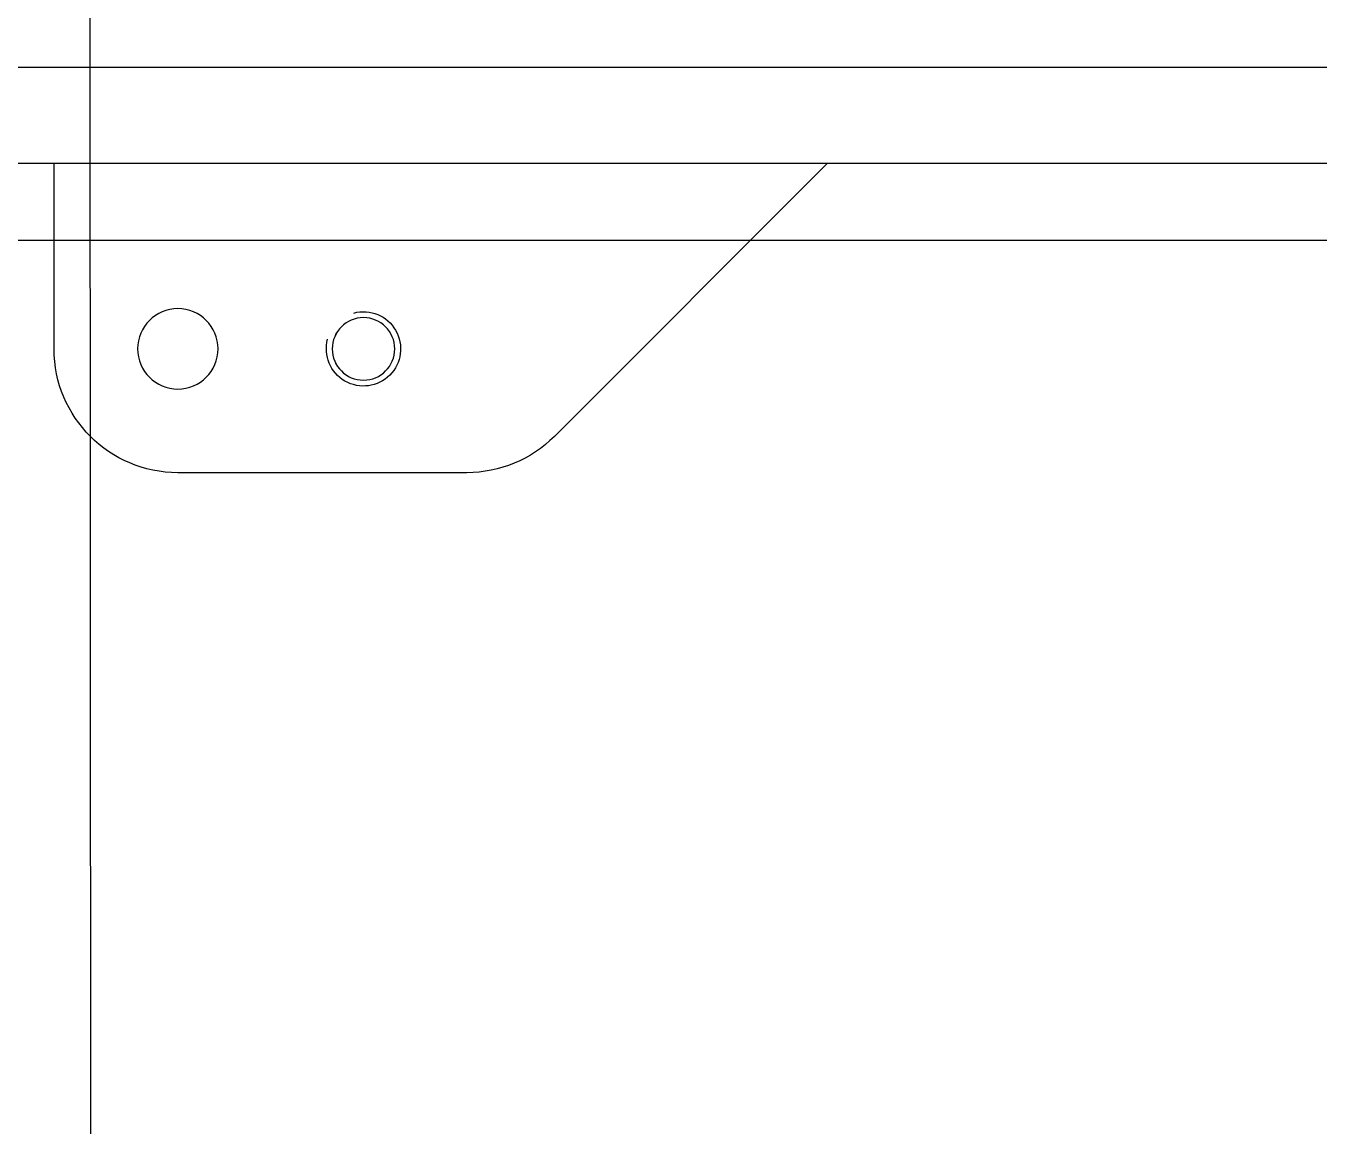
# Model space of a CAD drawing. Header units: inches. Extents: x -233729 to 737493, y -275239 to 196021.
# Drawn here: x 487909 to 488118, y 17483 to 17660.8 of the extents above; entities that cross this region are included whole.
import ezdxf

# ---------------------------------------------------------------- set-up
doc = ezdxf.new("R2010")
doc.units = ezdxf.units.IN
doc.header["$MEASUREMENT"] = 0
for name, color, linetype in [('Default', 7, 'Continuous'), ('DV2_0', 7, 'Continuous'), ('P_AX', 7, 'Continuous'), ('pinza', 6, 'Continuous'), ('Sezioni', 7, 'Continuous'), ('supporti', 7, 'Continuous')]:
    doc.layers.add(name, color=color, linetype=linetype)

# ---------------------------------------------------------------- blocks, each defined once
blk = doc.blocks.new('SE2')
at = {"layer": 'DV2_0', "color": 2, "linetype": 'Continuous'}
for p, q in [((797.1655237227252, 3776.916341077486), (750.4497949701872, 3776.916341077486)), ((811.3076593464563, 3771.058476701216), (855.4497949701886, 3726.916341077484)), ((730.4497949701872, 3756.916341077486), (730.4497949701872, 3726.916341077485)), ((700.4497949701864, 3726.916341077485), (1020.449794970186, 3726.916341077485))]:
    blk.add_line(p, q, dxfattribs=at)
for centre, radius in [((750.4497949701872, 3756.916341077486), 6.5), ((780.4497949701872, 3756.916341077486), 5.053)]:
    blk.add_circle(centre, radius, dxfattribs=at)
for centre, radius, start, end in [((750.4497949701872, 3756.916341077486), 20.00000000000002, 90, 180), ((797.1655237227252, 3756.916341077486), 20.00000000000009, 44.99999999999908, 90)]:
    blk.add_arc(centre, radius, start, end, dxfattribs=at)
at = {"layer": 'DV2_0', "color": 7, "linetype": 'Continuous'}
blk.add_arc((780.4497949701872, 3756.916341077486), 6.000000000000001, 255.0000000000003, 194.9999999999989, dxfattribs=at)
blk = doc.blocks.new('A$C2BE94B00')
at = {"layer": 'Default'}
blk.add_blockref('SE2', (-481.449800909002, -1908.916326194725), dxfattribs=at)
blk = doc.blocks.new('A$C4C4516A4')
at = {"layer": 'supporti', "color": 1}
blk.add_blockref('A$C2BE94B00', (0, 0), dxfattribs=at)
blk = doc.blocks.new('A$C48CB4C16')
at = {"layer": 'P_AX', "color": 6, "linetype": 'Continuous'}
blk.add_line((4215.4992219283, 3266.520667075763, 710.6645883361932), (4216.354007283225, 4685.762895213094, 710.6645883361932), dxfattribs=at)
at = {"layer": 'P_AX', "color": 6}
blk.add_circle((4100.5638399116, 4905.530419049437, 710.6645883361932), 4100.563866852364, dxfattribs=at)
blk = doc.blocks.new('A$C359573D4')
at = {"layer": 'Sezioni'}
blk.add_lwpolyline([(3442.000000274464, 1744.999999171163), (2.744636731e-07, 1744.999999171163), (2.744636731e-07, 1716.999999171163), (3442.000000274464, 1716.999999171163)], close=True, dxfattribs=at)

msp = doc.modelspace()

# ---------------------------------------------------------------- block references
at = {"color": 1, "xscale": -1, "rotation": 180}
msp.add_blockref('A$C48CB4C16', (483703.8745653426, 20931.6161502612, -710.6645883361924), dxfattribs=at)
at = {"xscale": -1, "rotation": 180}
msp.add_blockref('A$C359573D4', (487397.5864043032, 19371.08573067311), dxfattribs=at)
at = {"layer": 'pinza', "color": 6, "linetype": 'Continuous', "xscale": -1, "rotation": 180}
for p in [(487664.5859261547, 19456.58574640874), (487664.5864106214, 19456.58574628953)]:
    msp.add_blockref('A$C4C4516A4', p, dxfattribs=at)

doc.saveas('drawing.dxf')
